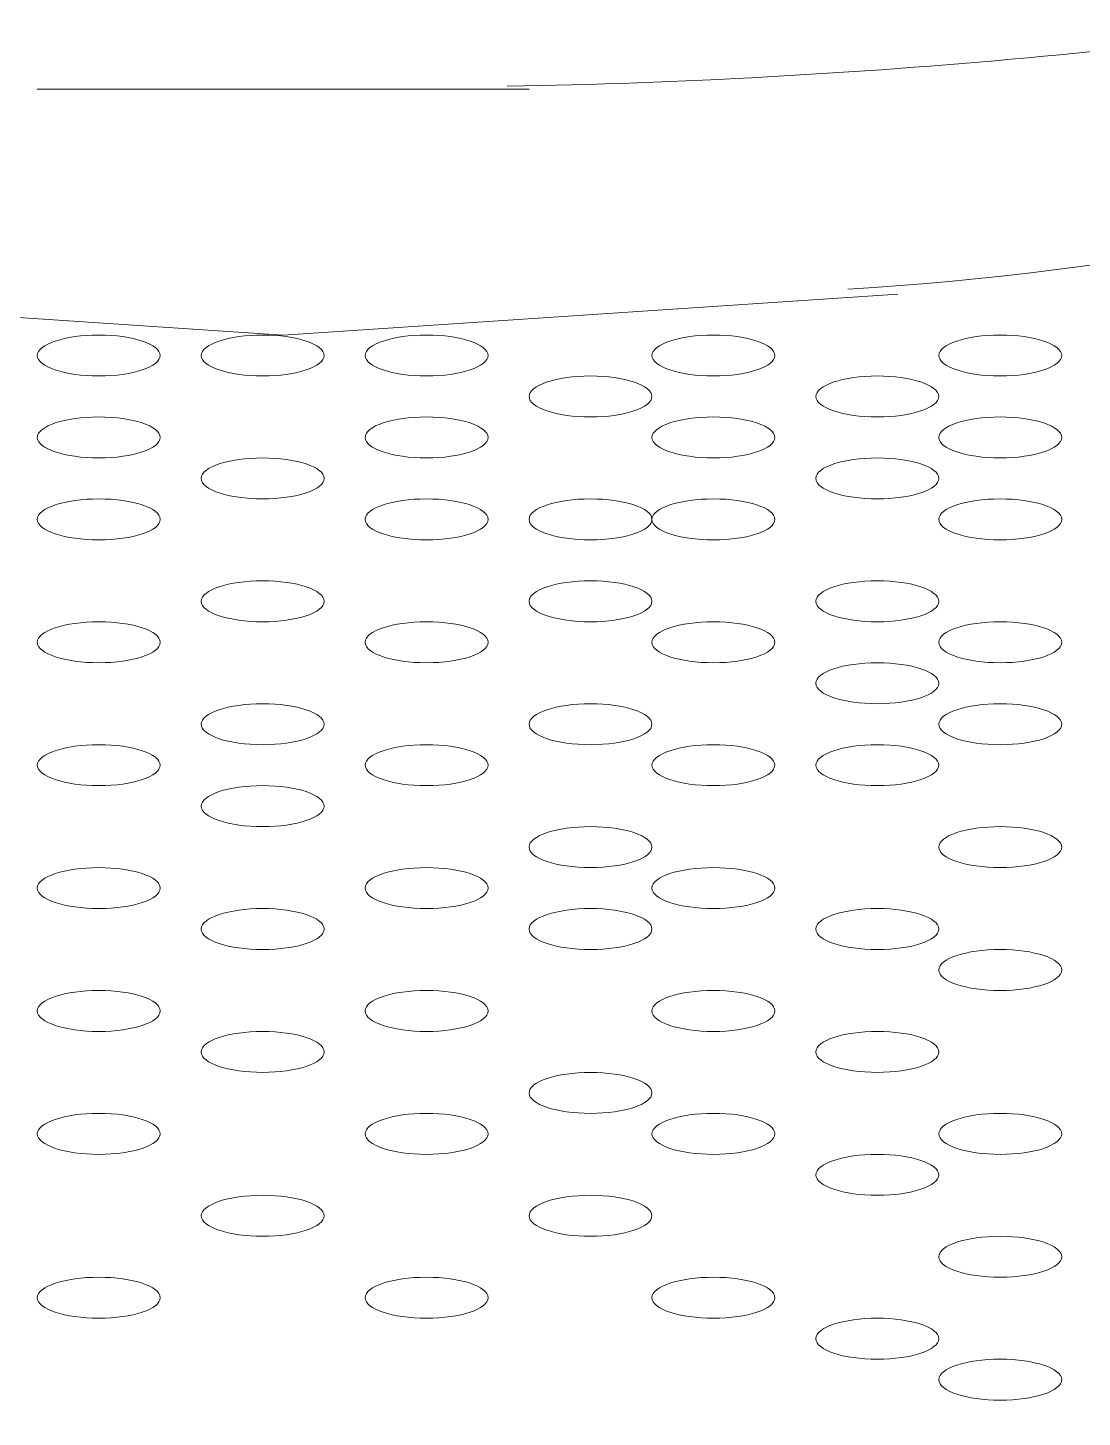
# Model space of a CAD drawing. Header units: metres. Extents: x 29 to 86.9, y -23.2 to 39.7.
# Drawn here: x 75.0721 to 75.1351, y -15.9606 to -15.8776 of the extents above; entities that cross this region are included whole.
import ezdxf

# ---------------------------------------------------------------- set-up
doc = ezdxf.new("R2010")
doc.units = ezdxf.units.M
doc.header["$LTSCALE"] = 100
doc.layers.get('0').update_dxf_attribs({"color": 254})
doc.layers.add('Arqui', color=8, linetype='Continuous', lineweight=0)

# ---------------------------------------------------------------- blocks, each defined once
blk = doc.blocks.new('A$C9582355f')
at = {"layer": 'Arqui'}
for points in [[(46.11808769220562, 7.282841301122062, 0.03702395519678407), (46.17999849641359, 7.288540160522189, 0.06904277544357676), (46.27147557746952, 7.322902185601833, 0.2305320559288363), (46.30390504051758, 7.364141947105963)], [(46.23433953276555, 7.299784711393841), (46.23189393276556, 7.302230311393942, -0.133327439036073), (46.13842559527762, 7.270730689921947)], [(45.97555103196561, 7.301669290754035, 0.1333274390361491), (46.06803873276561, 7.270437511393993), (46.10472273276554, 7.267991911393892), (46.14140673276557, 7.270437511393993)], [(45.9108077827496, 7.250555223602078, 0.2278580694966434), (46.10374057980556, 7.16040018499416, 0.2278580694966647), (46.2961920827816, 7.250555223602078)]]:
    blk.add_lwpolyline(points, format="xyb", dxfattribs=at)
blk.add_lwpolyline([(46.09004913276561, 7.282665511394043), (46.10472273276554, 7.282665511394043), (46.11939633276558, 7.282665511394043)], dxfattribs=at)
for centre, radius, start, end in [((46.08393511219259, 7.386603461694449), 0.2164355538804739, 217.8149357136049, 274.7790614121119), ((46.12306475333838, 7.386603461694449), 0.2164355538806353, 265.2209385879138, 322.1850642863625)]:
    blk.add_arc(centre, radius, start, end, dxfattribs=at)
for points in [[(46.09371753276554, 7.267991911393892), (46.0916915243576, 7.267991911393892), (46.09004913276561, 7.267444439377869), (46.09004913276561, 7.266769111393842)], [(46.09738593276558, 7.266769111393842), (46.09738593276558, 7.267444439377869), (46.09574354117359, 7.267991911393892), (46.09371753276554, 7.267991911393892)], [(46.1034999327656, 7.267991911393892), (46.10147392435755, 7.267991911393892), (46.09983153276556, 7.267444439377869), (46.09983153276556, 7.266769111393842)], [(46.1034999327656, 7.267991911393892), (46.10147392435755, 7.267991911393892), (46.09983153276556, 7.267444439377869), (46.09983153276556, 7.266769111393842)], [(46.10716833276553, 7.266769111393842), (46.10716833276553, 7.267444439377869), (46.10552594117354, 7.267991911393892), (46.1034999327656, 7.267991911393892)], [(46.10716833276553, 7.266769111393842), (46.10716833276553, 7.267444439377869), (46.10552594117354, 7.267991911393892), (46.1034999327656, 7.267991911393892)], [(46.11328233276555, 7.267991911393892), (46.11125632435761, 7.267991911393892), (46.10961393276551, 7.267444439377869), (46.10961393276551, 7.266769111393842)], [(46.11695073276559, 7.266769111393842), (46.11695073276559, 7.267444439377869), (46.1153083411736, 7.267991911393892), (46.11328233276555, 7.267991911393892)], [(46.13040153276557, 7.267991911393892), (46.12837552435752, 7.267991911393892), (46.12673313276554, 7.267444439377869), (46.12673313276554, 7.266769111393842)], [(46.13406993276561, 7.266769111393842), (46.13406993276561, 7.267444439377869), (46.13242754117351, 7.267991911393892), (46.13040153276557, 7.267991911393892)], [(46.1475207327656, 7.267991911393892), (46.14549472435755, 7.267991911393892), (46.14385233276556, 7.267444439377869), (46.14385233276556, 7.266769111393842)], [(46.15118913276552, 7.266769111393842), (46.15118913276552, 7.267444439377869), (46.14954674117354, 7.267991911393892), (46.1475207327656, 7.267991911393892)], [(46.09004913276561, 7.266769111393842), (46.09004913276561, 7.266093783409815), (46.0916915243576, 7.265546311394246), (46.09371753276554, 7.265546311394246)], [(46.09371753276554, 7.265546311394246), (46.09574354117359, 7.265546311394246), (46.09738593276558, 7.266093783409815), (46.09738593276558, 7.266769111393842)], [(46.09983153276556, 7.266769111393842), (46.09983153276556, 7.266093783409815), (46.10147392435755, 7.265546311394246), (46.1034999327656, 7.265546311394246)], [(46.09983153276556, 7.266769111393842), (46.09983153276556, 7.266093783409815), (46.10147392435755, 7.265546311394246), (46.1034999327656, 7.265546311394246)], [(46.1034999327656, 7.265546311394246), (46.10552594117354, 7.265546311394246), (46.10716833276553, 7.266093783409815), (46.10716833276553, 7.266769111393842)], [(46.1034999327656, 7.265546311394246), (46.10552594117354, 7.265546311394246), (46.10716833276553, 7.266093783409815), (46.10716833276553, 7.266769111393842)], [(46.10961393276551, 7.266769111393842), (46.10961393276551, 7.266093783409815), (46.11125632435761, 7.265546311394246), (46.11328233276555, 7.265546311394246)], [(46.11328233276555, 7.265546311394246), (46.1153083411736, 7.265546311394246), (46.11695073276559, 7.266093783409815), (46.11695073276559, 7.266769111393842)], [(46.12673313276554, 7.266769111393842), (46.12673313276554, 7.266093783409815), (46.12837552435752, 7.265546311394246), (46.13040153276557, 7.265546311394246)], [(46.13040153276557, 7.265546311394246), (46.13242754117351, 7.265546311394246), (46.13406993276561, 7.266093783409815), (46.13406993276561, 7.266769111393842)], [(46.14385233276556, 7.266769111393842), (46.14385233276556, 7.266093783409815), (46.14549472435755, 7.265546311394246), (46.1475207327656, 7.265546311394246)], [(46.1475207327656, 7.265546311394246), (46.14954674117354, 7.265546311394246), (46.15118913276552, 7.266093783409815), (46.15118913276552, 7.266769111393842)], [(46.12306473276561, 7.265546311394246), (46.12103872435756, 7.265546311394246), (46.11939633276558, 7.264998839378222), (46.11939633276558, 7.264323511394196)], [(46.12673313276554, 7.264323511394196), (46.12673313276554, 7.264998839378222), (46.12509074117355, 7.265546311394246), (46.12306473276561, 7.265546311394246)], [(46.14018393276552, 7.265546311394246), (46.13815792435759, 7.265546311394246), (46.1365155327656, 7.264998839378222), (46.1365155327656, 7.264323511394196)], [(46.14385233276556, 7.264323511394196), (46.14385233276556, 7.264998839378222), (46.14220994117358, 7.265546311394246), (46.14018393276552, 7.265546311394246)], [(46.11939633276558, 7.264323511394196), (46.11939633276558, 7.263648183410169), (46.12103872435756, 7.263100711394145), (46.12306473276561, 7.263100711394145)], [(46.12306473276561, 7.263100711394145), (46.12509074117355, 7.263100711394145), (46.12673313276554, 7.263648183410169), (46.12673313276554, 7.264323511394196)], [(46.1365155327656, 7.264323511394196), (46.1365155327656, 7.263648183410169), (46.13815792435759, 7.263100711394145), (46.14018393276552, 7.263100711394145)], [(46.14018393276552, 7.263100711394145), (46.14220994117358, 7.263100711394145), (46.14385233276556, 7.263648183410169), (46.14385233276556, 7.264323511394196)], [(46.09371753276554, 7.263100711394145), (46.0916915243576, 7.263100711394145), (46.09004913276561, 7.262553239378121), (46.09004913276561, 7.261877911394095)], [(46.09738593276558, 7.261877911394095), (46.09738593276558, 7.262553239378121), (46.09574354117359, 7.263100711394145), (46.09371753276554, 7.263100711394145)], [(46.11328233276555, 7.263100711394145), (46.11125632435761, 7.263100711394145), (46.10961393276551, 7.262553239378121), (46.10961393276551, 7.261877911394095)], [(46.11695073276559, 7.261877911394095), (46.11695073276559, 7.262553239378121), (46.1153083411736, 7.263100711394145), (46.11328233276555, 7.263100711394145)], [(46.13040153276557, 7.263100711394145), (46.12837552435752, 7.263100711394145), (46.12673313276554, 7.262553239378121), (46.12673313276554, 7.261877911394095)], [(46.13406993276561, 7.261877911394095), (46.13406993276561, 7.262553239378121), (46.13242754117351, 7.263100711394145), (46.13040153276557, 7.263100711394145)], [(46.1475207327656, 7.263100711394145), (46.14549472435755, 7.263100711394145), (46.14385233276556, 7.262553239378121), (46.14385233276556, 7.261877911394095)], [(46.15118913276552, 7.261877911394095), (46.15118913276552, 7.262553239378121), (46.14954674117354, 7.263100711394145), (46.1475207327656, 7.263100711394145)], [(46.09004913276561, 7.261877911394095), (46.09004913276561, 7.261202583410068), (46.0916915243576, 7.260655111394044), (46.09371753276554, 7.260655111394044)], [(46.09371753276554, 7.260655111394044), (46.09574354117359, 7.260655111394044), (46.09738593276558, 7.261202583410068), (46.09738593276558, 7.261877911394095)], [(46.10961393276551, 7.261877911394095), (46.10961393276551, 7.261202583410068), (46.11125632435761, 7.260655111394044), (46.11328233276555, 7.260655111394044)], [(46.11328233276555, 7.260655111394044), (46.1153083411736, 7.260655111394044), (46.11695073276559, 7.261202583410068), (46.11695073276559, 7.261877911394095)], [(46.12673313276554, 7.261877911394095), (46.12673313276554, 7.261202583410068), (46.12837552435752, 7.260655111394044), (46.13040153276557, 7.260655111394044)], [(46.13040153276557, 7.260655111394044), (46.13242754117351, 7.260655111394044), (46.13406993276561, 7.261202583410068), (46.13406993276561, 7.261877911394095)], [(46.14385233276556, 7.261877911394095), (46.14385233276556, 7.261202583410068), (46.14549472435755, 7.260655111394044), (46.1475207327656, 7.260655111394044)], [(46.1475207327656, 7.260655111394044), (46.14954674117354, 7.260655111394044), (46.15118913276552, 7.261202583410068), (46.15118913276552, 7.261877911394095)], [(46.1034999327656, 7.260655111394044), (46.10147392435755, 7.260655111394044), (46.09983153276556, 7.26010763937802), (46.09983153276556, 7.259432311393994)], [(46.1034999327656, 7.260655111394044), (46.10147392435755, 7.260655111394044), (46.09983153276556, 7.26010763937802), (46.09983153276556, 7.259432311393994)], [(46.10716833276553, 7.259432311393994), (46.10716833276553, 7.26010763937802), (46.10552594117354, 7.260655111394044), (46.1034999327656, 7.260655111394044)], [(46.10716833276553, 7.259432311393994), (46.10716833276553, 7.26010763937802), (46.10552594117354, 7.260655111394044), (46.1034999327656, 7.260655111394044)], [(46.14018393276552, 7.260655111394044), (46.13815792435759, 7.260655111394044), (46.1365155327656, 7.26010763937802), (46.1365155327656, 7.259432311393994)], [(46.14385233276556, 7.259432311393994), (46.14385233276556, 7.26010763937802), (46.14220994117358, 7.260655111394044), (46.14018393276552, 7.260655111394044)], [(46.09983153276556, 7.259432311393994), (46.09983153276556, 7.258756983409967), (46.10147392435755, 7.258209511393943), (46.1034999327656, 7.258209511393943)], [(46.09983153276556, 7.259432311393994), (46.09983153276556, 7.258756983409967), (46.10147392435755, 7.258209511393943), (46.1034999327656, 7.258209511393943)], [(46.1034999327656, 7.258209511393943), (46.10552594117354, 7.258209511393943), (46.10716833276553, 7.258756983409967), (46.10716833276553, 7.259432311393994)], [(46.1034999327656, 7.258209511393943), (46.10552594117354, 7.258209511393943), (46.10716833276553, 7.258756983409967), (46.10716833276553, 7.259432311393994)], [(46.1365155327656, 7.259432311393994), (46.1365155327656, 7.258756983409967), (46.13815792435759, 7.258209511393943), (46.14018393276552, 7.258209511393943)], [(46.14018393276552, 7.258209511393943), (46.14220994117358, 7.258209511393943), (46.14385233276556, 7.258756983409967), (46.14385233276556, 7.259432311393994)], [(46.09371753276554, 7.258209511393943), (46.0916915243576, 7.258209511393943), (46.09004913276561, 7.257662039377919), (46.09004913276561, 7.256986711393893)], [(46.09738593276558, 7.256986711393893), (46.09738593276558, 7.257662039377919), (46.09574354117359, 7.258209511393943), (46.09371753276554, 7.258209511393943)], [(46.11328233276555, 7.258209511393943), (46.11125632435761, 7.258209511393943), (46.10961393276551, 7.257662039377919), (46.10961393276551, 7.256986711393893)], [(46.11695073276559, 7.256986711393893), (46.11695073276559, 7.257662039377919), (46.1153083411736, 7.258209511393943), (46.11328233276555, 7.258209511393943)], [(46.12306473276561, 7.258209511393943), (46.12103872435756, 7.258209511393943), (46.11939633276558, 7.257662039377919), (46.11939633276558, 7.256986711393893)], [(46.12673313276554, 7.256986711393893), (46.12673313276554, 7.257662039377919), (46.12509074117355, 7.258209511393943), (46.12306473276561, 7.258209511393943)], [(46.13040153276557, 7.258209511393943), (46.12837552435752, 7.258209511393943), (46.12673313276554, 7.257662039377919), (46.12673313276554, 7.256986711393893)], [(46.13406993276561, 7.256986711393893), (46.13406993276561, 7.257662039377919), (46.13242754117351, 7.258209511393943), (46.13040153276557, 7.258209511393943)], [(46.1475207327656, 7.258209511393943), (46.14549472435755, 7.258209511393943), (46.14385233276556, 7.257662039377919), (46.14385233276556, 7.256986711393893)], [(46.15118913276552, 7.256986711393893), (46.15118913276552, 7.257662039377919), (46.14954674117354, 7.258209511393943), (46.1475207327656, 7.258209511393943)], [(46.09004913276561, 7.256986711393893), (46.09004913276561, 7.256311383409866), (46.0916915243576, 7.255763911393842), (46.09371753276554, 7.255763911393842)], [(46.09371753276554, 7.255763911393842), (46.09574354117359, 7.255763911393842), (46.09738593276558, 7.256311383409866), (46.09738593276558, 7.256986711393893)], [(46.10961393276551, 7.256986711393893), (46.10961393276551, 7.256311383409866), (46.11125632435761, 7.255763911393842), (46.11328233276555, 7.255763911393842)], [(46.11328233276555, 7.255763911393842), (46.1153083411736, 7.255763911393842), (46.11695073276559, 7.256311383409866), (46.11695073276559, 7.256986711393893)], [(46.11939633276558, 7.256986711393893), (46.11939633276558, 7.256311383409866), (46.12103872435756, 7.255763911393842), (46.12306473276561, 7.255763911393842)], [(46.12306473276561, 7.255763911393842), (46.12509074117355, 7.255763911393842), (46.12673313276554, 7.256311383409866), (46.12673313276554, 7.256986711393893)], [(46.12673313276554, 7.256986711393893), (46.12673313276554, 7.256311383409866), (46.12837552435752, 7.255763911393842), (46.13040153276557, 7.255763911393842)], [(46.13040153276557, 7.255763911393842), (46.13242754117351, 7.255763911393842), (46.13406993276561, 7.256311383409866), (46.13406993276561, 7.256986711393893)], [(46.14385233276556, 7.256986711393893), (46.14385233276556, 7.256311383409866), (46.14549472435755, 7.255763911393842), (46.1475207327656, 7.255763911393842)], [(46.1475207327656, 7.255763911393842), (46.14954674117354, 7.255763911393842), (46.15118913276552, 7.256311383409866), (46.15118913276552, 7.256986711393893)], [(46.1034999327656, 7.253318311394196), (46.10147392435755, 7.253318311394196), (46.09983153276556, 7.252770839378172), (46.09983153276556, 7.252095511394145)], [(46.1034999327656, 7.253318311394196), (46.10147392435755, 7.253318311394196), (46.09983153276556, 7.252770839378172), (46.09983153276556, 7.252095511394145)], [(46.10716833276553, 7.252095511394145), (46.10716833276553, 7.252770839378172), (46.10552594117354, 7.253318311394196), (46.1034999327656, 7.253318311394196)], [(46.10716833276553, 7.252095511394145), (46.10716833276553, 7.252770839378172), (46.10552594117354, 7.253318311394196), (46.1034999327656, 7.253318311394196)], [(46.12306473276561, 7.253318311394196), (46.12103872435756, 7.253318311394196), (46.11939633276558, 7.252770839378172), (46.11939633276558, 7.252095511394145)], [(46.12673313276554, 7.252095511394145), (46.12673313276554, 7.252770839378172), (46.12509074117355, 7.253318311394196), (46.12306473276561, 7.253318311394196)], [(46.14018393276552, 7.253318311394196), (46.13815792435759, 7.253318311394196), (46.1365155327656, 7.252770839378172), (46.1365155327656, 7.252095511394145)], [(46.14385233276556, 7.252095511394145), (46.14385233276556, 7.252770839378172), (46.14220994117358, 7.253318311394196), (46.14018393276552, 7.253318311394196)], [(46.09983153276556, 7.252095511394145), (46.09983153276556, 7.251420183410119), (46.10147392435755, 7.250872711394095), (46.1034999327656, 7.250872711394095)], [(46.09983153276556, 7.252095511394145), (46.09983153276556, 7.251420183410119), (46.10147392435755, 7.250872711394095), (46.1034999327656, 7.250872711394095)], [(46.1034999327656, 7.250872711394095), (46.10552594117354, 7.250872711394095), (46.10716833276553, 7.251420183410119), (46.10716833276553, 7.252095511394145)], [(46.1034999327656, 7.250872711394095), (46.10552594117354, 7.250872711394095), (46.10716833276553, 7.251420183410119), (46.10716833276553, 7.252095511394145)], [(46.11939633276558, 7.252095511394145), (46.11939633276558, 7.251420183410119), (46.12103872435756, 7.250872711394095), (46.12306473276561, 7.250872711394095)], [(46.12306473276561, 7.250872711394095), (46.12509074117355, 7.250872711394095), (46.12673313276554, 7.251420183410119), (46.12673313276554, 7.252095511394145)], [(46.1365155327656, 7.252095511394145), (46.1365155327656, 7.251420183410119), (46.13815792435759, 7.250872711394095), (46.14018393276552, 7.250872711394095)], [(46.14018393276552, 7.250872711394095), (46.14220994117358, 7.250872711394095), (46.14385233276556, 7.251420183410119), (46.14385233276556, 7.252095511394145)], [(46.09371753276554, 7.250872711394095), (46.0916915243576, 7.250872711394095), (46.09004913276561, 7.250325239378071), (46.09004913276561, 7.249649911394044)], [(46.09738593276558, 7.249649911394044), (46.09738593276558, 7.250325239378071), (46.09574354117359, 7.250872711394095), (46.09371753276554, 7.250872711394095)], [(46.11328233276555, 7.250872711394095), (46.11125632435761, 7.250872711394095), (46.10961393276551, 7.250325239378071), (46.10961393276551, 7.249649911394044)], [(46.11695073276559, 7.249649911394044), (46.11695073276559, 7.250325239378071), (46.1153083411736, 7.250872711394095), (46.11328233276555, 7.250872711394095)], [(46.13040153276557, 7.250872711394095), (46.12837552435752, 7.250872711394095), (46.12673313276554, 7.250325239378071), (46.12673313276554, 7.249649911394044)], [(46.13406993276561, 7.249649911394044), (46.13406993276561, 7.250325239378071), (46.13242754117351, 7.250872711394095), (46.13040153276557, 7.250872711394095)], [(46.1475207327656, 7.250872711394095), (46.14549472435755, 7.250872711394095), (46.14385233276556, 7.250325239378071), (46.14385233276556, 7.249649911394044)], [(46.15118913276552, 7.249649911394044), (46.15118913276552, 7.250325239378071), (46.14954674117354, 7.250872711394095), (46.1475207327656, 7.250872711394095)], [(46.09004913276561, 7.249649911394044), (46.09004913276561, 7.248974583410018), (46.0916915243576, 7.248427111393994), (46.09371753276554, 7.248427111393994)], [(46.09371753276554, 7.248427111393994), (46.09574354117359, 7.248427111393994), (46.09738593276558, 7.248974583410018), (46.09738593276558, 7.249649911394044)], [(46.10961393276551, 7.249649911394044), (46.10961393276551, 7.248974583410018), (46.11125632435761, 7.248427111393994), (46.11328233276555, 7.248427111393994)], [(46.11328233276555, 7.248427111393994), (46.1153083411736, 7.248427111393994), (46.11695073276559, 7.248974583410018), (46.11695073276559, 7.249649911394044)], [(46.12673313276554, 7.249649911394044), (46.12673313276554, 7.248974583410018), (46.12837552435752, 7.248427111393994), (46.13040153276557, 7.248427111393994)], [(46.13040153276557, 7.248427111393994), (46.13242754117351, 7.248427111393994), (46.13406993276561, 7.248974583410018), (46.13406993276561, 7.249649911394044)], [(46.14385233276556, 7.249649911394044), (46.14385233276556, 7.248974583410018), (46.14549472435755, 7.248427111393994), (46.1475207327656, 7.248427111393994)], [(46.1475207327656, 7.248427111393994), (46.14954674117354, 7.248427111393994), (46.15118913276552, 7.248974583410018), (46.15118913276552, 7.249649911394044)], [(46.14018393276552, 7.248427111393994), (46.13815792435759, 7.248427111393994), (46.1365155327656, 7.24787963937797), (46.1365155327656, 7.247204311393943)], [(46.14385233276556, 7.247204311393943), (46.14385233276556, 7.24787963937797), (46.14220994117358, 7.248427111393994), (46.14018393276552, 7.248427111393994)], [(46.1365155327656, 7.247204311393943), (46.1365155327656, 7.246528983409917), (46.13815792435759, 7.245981511393893), (46.14018393276552, 7.245981511393893)], [(46.14018393276552, 7.245981511393893), (46.14220994117358, 7.245981511393893), (46.14385233276556, 7.246528983409917), (46.14385233276556, 7.247204311393943)], [(46.1034999327656, 7.245981511393893), (46.10147392435755, 7.245981511393893), (46.09983153276556, 7.245434039377869), (46.09983153276556, 7.244758711393843)], [(46.1034999327656, 7.245981511393893), (46.10147392435755, 7.245981511393893), (46.09983153276556, 7.245434039377869), (46.09983153276556, 7.244758711393843)], [(46.10716833276553, 7.244758711393843), (46.10716833276553, 7.245434039377869), (46.10552594117354, 7.245981511393893), (46.1034999327656, 7.245981511393893)], [(46.10716833276553, 7.244758711393843), (46.10716833276553, 7.245434039377869), (46.10552594117354, 7.245981511393893), (46.1034999327656, 7.245981511393893)], [(46.12306473276561, 7.245981511393893), (46.12103872435756, 7.245981511393893), (46.11939633276558, 7.245434039377869), (46.11939633276558, 7.244758711393843)], [(46.12673313276554, 7.244758711393843), (46.12673313276554, 7.245434039377869), (46.12509074117355, 7.245981511393893), (46.12306473276561, 7.245981511393893)], [(46.1475207327656, 7.245981511393893), (46.14549472435755, 7.245981511393893), (46.14385233276556, 7.245434039377869), (46.14385233276556, 7.244758711393843)], [(46.15118913276552, 7.244758711393843), (46.15118913276552, 7.245434039377869), (46.14954674117354, 7.245981511393893), (46.1475207327656, 7.245981511393893)], [(46.09983153276556, 7.244758711393843), (46.09983153276556, 7.244083383409816), (46.10147392435755, 7.243535911394247), (46.1034999327656, 7.243535911394247)], [(46.09983153276556, 7.244758711393843), (46.09983153276556, 7.244083383409816), (46.10147392435755, 7.243535911394247), (46.1034999327656, 7.243535911394247)], [(46.1034999327656, 7.243535911394247), (46.10552594117354, 7.243535911394247), (46.10716833276553, 7.244083383409816), (46.10716833276553, 7.244758711393843)], [(46.1034999327656, 7.243535911394247), (46.10552594117354, 7.243535911394247), (46.10716833276553, 7.244083383409816), (46.10716833276553, 7.244758711393843)], [(46.11939633276558, 7.244758711393843), (46.11939633276558, 7.244083383409816), (46.12103872435756, 7.243535911394247), (46.12306473276561, 7.243535911394247)], [(46.12306473276561, 7.243535911394247), (46.12509074117355, 7.243535911394247), (46.12673313276554, 7.244083383409816), (46.12673313276554, 7.244758711393843)], [(46.14385233276556, 7.244758711393843), (46.14385233276556, 7.244083383409816), (46.14549472435755, 7.243535911394247), (46.1475207327656, 7.243535911394247)], [(46.1475207327656, 7.243535911394247), (46.14954674117354, 7.243535911394247), (46.15118913276552, 7.244083383409816), (46.15118913276552, 7.244758711393843)], [(46.09371753276554, 7.243535911394247), (46.0916915243576, 7.243535911394247), (46.09004913276561, 7.242988439378223), (46.09004913276561, 7.242313111394196)], [(46.09738593276558, 7.242313111394196), (46.09738593276558, 7.242988439378223), (46.09574354117359, 7.243535911394247), (46.09371753276554, 7.243535911394247)], [(46.11328233276555, 7.243535911394247), (46.11125632435761, 7.243535911394247), (46.10961393276551, 7.242988439378223), (46.10961393276551, 7.242313111394196)], [(46.11695073276559, 7.242313111394196), (46.11695073276559, 7.242988439378223), (46.1153083411736, 7.243535911394247), (46.11328233276555, 7.243535911394247)], [(46.13040153276557, 7.243535911394247), (46.12837552435752, 7.243535911394247), (46.12673313276554, 7.242988439378223), (46.12673313276554, 7.242313111394196)], [(46.13406993276561, 7.242313111394196), (46.13406993276561, 7.242988439378223), (46.13242754117351, 7.243535911394247), (46.13040153276557, 7.243535911394247)], [(46.14018393276552, 7.243535911394247), (46.13815792435759, 7.243535911394247), (46.1365155327656, 7.242988439378223), (46.1365155327656, 7.242313111394196)], [(46.14385233276556, 7.242313111394196), (46.14385233276556, 7.242988439378223), (46.14220994117358, 7.243535911394247), (46.14018393276552, 7.243535911394247)], [(46.09004913276561, 7.242313111394196), (46.09004913276561, 7.24163778341017), (46.0916915243576, 7.241090311394146), (46.09371753276554, 7.241090311394146)], [(46.09371753276554, 7.241090311394146), (46.09574354117359, 7.241090311394146), (46.09738593276558, 7.24163778341017), (46.09738593276558, 7.242313111394196)], [(46.10961393276551, 7.242313111394196), (46.10961393276551, 7.24163778341017), (46.11125632435761, 7.241090311394146), (46.11328233276555, 7.241090311394146)], [(46.11328233276555, 7.241090311394146), (46.1153083411736, 7.241090311394146), (46.11695073276559, 7.24163778341017), (46.11695073276559, 7.242313111394196)], [(46.12673313276554, 7.242313111394196), (46.12673313276554, 7.24163778341017), (46.12837552435752, 7.241090311394146), (46.13040153276557, 7.241090311394146)], [(46.13040153276557, 7.241090311394146), (46.13242754117351, 7.241090311394146), (46.13406993276561, 7.24163778341017), (46.13406993276561, 7.242313111394196)], [(46.1365155327656, 7.242313111394196), (46.1365155327656, 7.24163778341017), (46.13815792435759, 7.241090311394146), (46.14018393276552, 7.241090311394146)], [(46.14018393276552, 7.241090311394146), (46.14220994117358, 7.241090311394146), (46.14385233276556, 7.24163778341017), (46.14385233276556, 7.242313111394196)], [(46.1034999327656, 7.241090311394146), (46.10147392435755, 7.241090311394146), (46.09983153276556, 7.240542839378122), (46.09983153276556, 7.239867511394095)], [(46.1034999327656, 7.241090311394146), (46.10147392435755, 7.241090311394146), (46.09983153276556, 7.240542839378122), (46.09983153276556, 7.239867511394095)], [(46.10716833276553, 7.239867511394095), (46.10716833276553, 7.240542839378122), (46.10552594117354, 7.241090311394146), (46.1034999327656, 7.241090311394146)], [(46.10716833276553, 7.239867511394095), (46.10716833276553, 7.240542839378122), (46.10552594117354, 7.241090311394146), (46.1034999327656, 7.241090311394146)], [(46.09983153276556, 7.239867511394095), (46.09983153276556, 7.239192183410069), (46.10147392435755, 7.238644711394045), (46.1034999327656, 7.238644711394045)], [(46.09983153276556, 7.239867511394095), (46.09983153276556, 7.239192183410069), (46.10147392435755, 7.238644711394045), (46.1034999327656, 7.238644711394045)], [(46.1034999327656, 7.238644711394045), (46.10552594117354, 7.238644711394045), (46.10716833276553, 7.239192183410069), (46.10716833276553, 7.239867511394095)], [(46.1034999327656, 7.238644711394045), (46.10552594117354, 7.238644711394045), (46.10716833276553, 7.239192183410069), (46.10716833276553, 7.239867511394095)], [(46.12306473276561, 7.238644711394045), (46.12103872435756, 7.238644711394045), (46.11939633276558, 7.238097239378021), (46.11939633276558, 7.237421911393994)], [(46.12673313276554, 7.237421911393994), (46.12673313276554, 7.238097239378021), (46.12509074117355, 7.238644711394045), (46.12306473276561, 7.238644711394045)], [(46.1475207327656, 7.238644711394045), (46.14549472435755, 7.238644711394045), (46.14385233276556, 7.238097239378021), (46.14385233276556, 7.237421911393994)], [(46.15118913276552, 7.237421911393994), (46.15118913276552, 7.238097239378021), (46.14954674117354, 7.238644711394045), (46.1475207327656, 7.238644711394045)], [(46.11939633276558, 7.237421911393994), (46.11939633276558, 7.236746583409968), (46.12103872435756, 7.236199111393944), (46.12306473276561, 7.236199111393944)], [(46.12306473276561, 7.236199111393944), (46.12509074117355, 7.236199111393944), (46.12673313276554, 7.236746583409968), (46.12673313276554, 7.237421911393994)], [(46.14385233276556, 7.237421911393994), (46.14385233276556, 7.236746583409968), (46.14549472435755, 7.236199111393944), (46.1475207327656, 7.236199111393944)], [(46.1475207327656, 7.236199111393944), (46.14954674117354, 7.236199111393944), (46.15118913276552, 7.236746583409968), (46.15118913276552, 7.237421911393994)], [(46.09371753276554, 7.236199111393944), (46.0916915243576, 7.236199111393944), (46.09004913276561, 7.23565163937792), (46.09004913276561, 7.234976311393893)], [(46.09738593276558, 7.234976311393893), (46.09738593276558, 7.23565163937792), (46.09574354117359, 7.236199111393944), (46.09371753276554, 7.236199111393944)], [(46.11328233276555, 7.236199111393944), (46.11125632435761, 7.236199111393944), (46.10961393276551, 7.23565163937792), (46.10961393276551, 7.234976311393893)], [(46.11695073276559, 7.234976311393893), (46.11695073276559, 7.23565163937792), (46.1153083411736, 7.236199111393944), (46.11328233276555, 7.236199111393944)], [(46.13040153276557, 7.236199111393944), (46.12837552435752, 7.236199111393944), (46.12673313276554, 7.23565163937792), (46.12673313276554, 7.234976311393893)], [(46.13406993276561, 7.234976311393893), (46.13406993276561, 7.23565163937792), (46.13242754117351, 7.236199111393944), (46.13040153276557, 7.236199111393944)], [(46.09004913276561, 7.234976311393893), (46.09004913276561, 7.234300983409867), (46.0916915243576, 7.233753511393843), (46.09371753276554, 7.233753511393843)], [(46.09371753276554, 7.233753511393843), (46.09574354117359, 7.233753511393843), (46.09738593276558, 7.234300983409867), (46.09738593276558, 7.234976311393893)], [(46.10961393276551, 7.234976311393893), (46.10961393276551, 7.234300983409867), (46.11125632435761, 7.233753511393843), (46.11328233276555, 7.233753511393843)], [(46.11328233276555, 7.233753511393843), (46.1153083411736, 7.233753511393843), (46.11695073276559, 7.234300983409867), (46.11695073276559, 7.234976311393893)], [(46.12673313276554, 7.234976311393893), (46.12673313276554, 7.234300983409867), (46.12837552435752, 7.233753511393843), (46.13040153276557, 7.233753511393843)], [(46.13040153276557, 7.233753511393843), (46.13242754117351, 7.233753511393843), (46.13406993276561, 7.234300983409867), (46.13406993276561, 7.234976311393893)], [(46.1034999327656, 7.233753511393843), (46.10147392435755, 7.233753511393843), (46.09983153276556, 7.233206039377819), (46.09983153276556, 7.232530711394247)], [(46.1034999327656, 7.233753511393843), (46.10147392435755, 7.233753511393843), (46.09983153276556, 7.233206039377819), (46.09983153276556, 7.232530711394247)], [(46.10716833276553, 7.232530711394247), (46.10716833276553, 7.233206039377819), (46.10552594117354, 7.233753511393843), (46.1034999327656, 7.233753511393843)], [(46.10716833276553, 7.232530711394247), (46.10716833276553, 7.233206039377819), (46.10552594117354, 7.233753511393843), (46.1034999327656, 7.233753511393843)], [(46.12306473276561, 7.233753511393843), (46.12103872435756, 7.233753511393843), (46.11939633276558, 7.233206039377819), (46.11939633276558, 7.232530711394247)], [(46.12673313276554, 7.232530711394247), (46.12673313276554, 7.233206039377819), (46.12509074117355, 7.233753511393843), (46.12306473276561, 7.233753511393843)], [(46.14018393276552, 7.233753511393843), (46.13815792435759, 7.233753511393843), (46.1365155327656, 7.233206039377819), (46.1365155327656, 7.232530711394247)], [(46.14385233276556, 7.232530711394247), (46.14385233276556, 7.233206039377819), (46.14220994117358, 7.233753511393843), (46.14018393276552, 7.233753511393843)], [(46.09983153276556, 7.232530711394247), (46.09983153276556, 7.23185538341022), (46.10147392435755, 7.231307911394197), (46.1034999327656, 7.231307911394197)], [(46.09983153276556, 7.232530711394247), (46.09983153276556, 7.23185538341022), (46.10147392435755, 7.231307911394197), (46.1034999327656, 7.231307911394197)], [(46.1034999327656, 7.231307911394197), (46.10552594117354, 7.231307911394197), (46.10716833276553, 7.23185538341022), (46.10716833276553, 7.232530711394247)], [(46.1034999327656, 7.231307911394197), (46.10552594117354, 7.231307911394197), (46.10716833276553, 7.23185538341022), (46.10716833276553, 7.232530711394247)], [(46.11939633276558, 7.232530711394247), (46.11939633276558, 7.23185538341022), (46.12103872435756, 7.231307911394197), (46.12306473276561, 7.231307911394197)], [(46.12306473276561, 7.231307911394197), (46.12509074117355, 7.231307911394197), (46.12673313276554, 7.23185538341022), (46.12673313276554, 7.232530711394247)], [(46.1365155327656, 7.232530711394247), (46.1365155327656, 7.23185538341022), (46.13815792435759, 7.231307911394197), (46.14018393276552, 7.231307911394197)], [(46.14018393276552, 7.231307911394197), (46.14220994117358, 7.231307911394197), (46.14385233276556, 7.23185538341022), (46.14385233276556, 7.232530711394247)], [(46.1475207327656, 7.231307911394197), (46.14549472435755, 7.231307911394197), (46.14385233276556, 7.230760439378173), (46.14385233276556, 7.230085111394146)], [(46.15118913276552, 7.230085111394146), (46.15118913276552, 7.230760439378173), (46.14954674117354, 7.231307911394197), (46.1475207327656, 7.231307911394197)], [(46.14385233276556, 7.230085111394146), (46.14385233276556, 7.229409783410119), (46.14549472435755, 7.228862311394096), (46.1475207327656, 7.228862311394096)], [(46.1475207327656, 7.228862311394096), (46.14954674117354, 7.228862311394096), (46.15118913276552, 7.229409783410119), (46.15118913276552, 7.230085111394146)], [(46.09371753276554, 7.228862311394096), (46.0916915243576, 7.228862311394096), (46.09004913276561, 7.228314839378072), (46.09004913276561, 7.227639511394045)], [(46.09738593276558, 7.227639511394045), (46.09738593276558, 7.228314839378072), (46.09574354117359, 7.228862311394096), (46.09371753276554, 7.228862311394096)], [(46.11328233276555, 7.228862311394096), (46.11125632435761, 7.228862311394096), (46.10961393276551, 7.228314839378072), (46.10961393276551, 7.227639511394045)], [(46.11695073276559, 7.227639511394045), (46.11695073276559, 7.228314839378072), (46.1153083411736, 7.228862311394096), (46.11328233276555, 7.228862311394096)], [(46.13040153276557, 7.228862311394096), (46.12837552435752, 7.228862311394096), (46.12673313276554, 7.228314839378072), (46.12673313276554, 7.227639511394045)], [(46.13406993276561, 7.227639511394045), (46.13406993276561, 7.228314839378072), (46.13242754117351, 7.228862311394096), (46.13040153276557, 7.228862311394096)], [(46.09004913276561, 7.227639511394045), (46.09004913276561, 7.226964183410018), (46.0916915243576, 7.226416711393995), (46.09371753276554, 7.226416711393995)], [(46.09371753276554, 7.226416711393995), (46.09574354117359, 7.226416711393995), (46.09738593276558, 7.226964183410018), (46.09738593276558, 7.227639511394045)], [(46.10961393276551, 7.227639511394045), (46.10961393276551, 7.226964183410018), (46.11125632435761, 7.226416711393995), (46.11328233276555, 7.226416711393995)], [(46.11328233276555, 7.226416711393995), (46.1153083411736, 7.226416711393995), (46.11695073276559, 7.226964183410018), (46.11695073276559, 7.227639511394045)], [(46.12673313276554, 7.227639511394045), (46.12673313276554, 7.226964183410018), (46.12837552435752, 7.226416711393995), (46.13040153276557, 7.226416711393995)], [(46.13040153276557, 7.226416711393995), (46.13242754117351, 7.226416711393995), (46.13406993276561, 7.226964183410018), (46.13406993276561, 7.227639511394045)], [(46.1034999327656, 7.226416711393995), (46.10147392435755, 7.226416711393995), (46.09983153276556, 7.225869239377971), (46.09983153276556, 7.225193911393944)], [(46.1034999327656, 7.226416711393995), (46.10147392435755, 7.226416711393995), (46.09983153276556, 7.225869239377971), (46.09983153276556, 7.225193911393944)], [(46.10716833276553, 7.225193911393944), (46.10716833276553, 7.225869239377971), (46.10552594117354, 7.226416711393995), (46.1034999327656, 7.226416711393995)], [(46.10716833276553, 7.225193911393944), (46.10716833276553, 7.225869239377971), (46.10552594117354, 7.226416711393995), (46.1034999327656, 7.226416711393995)], [(46.14018393276552, 7.226416711393995), (46.13815792435759, 7.226416711393995), (46.1365155327656, 7.225869239377971), (46.1365155327656, 7.225193911393944)], [(46.14385233276556, 7.225193911393944), (46.14385233276556, 7.225869239377971), (46.14220994117358, 7.226416711393995), (46.14018393276552, 7.226416711393995)], [(46.09983153276556, 7.225193911393944), (46.09983153276556, 7.224518583409917), (46.10147392435755, 7.223971111393894), (46.1034999327656, 7.223971111393894)], [(46.09983153276556, 7.225193911393944), (46.09983153276556, 7.224518583409917), (46.10147392435755, 7.223971111393894), (46.1034999327656, 7.223971111393894)], [(46.1034999327656, 7.223971111393894), (46.10552594117354, 7.223971111393894), (46.10716833276553, 7.224518583409917), (46.10716833276553, 7.225193911393944)], [(46.1034999327656, 7.223971111393894), (46.10552594117354, 7.223971111393894), (46.10716833276553, 7.224518583409917), (46.10716833276553, 7.225193911393944)], [(46.1365155327656, 7.225193911393944), (46.1365155327656, 7.224518583409917), (46.13815792435759, 7.223971111393894), (46.14018393276552, 7.223971111393894)], [(46.14018393276552, 7.223971111393894), (46.14220994117358, 7.223971111393894), (46.14385233276556, 7.224518583409917), (46.14385233276556, 7.225193911393944)], [(46.12306473276561, 7.223971111393894), (46.12103872435756, 7.223971111393894), (46.11939633276558, 7.22342363937787), (46.11939633276558, 7.222748311393843)], [(46.12673313276554, 7.222748311393843), (46.12673313276554, 7.22342363937787), (46.12509074117355, 7.223971111393894), (46.12306473276561, 7.223971111393894)], [(46.11939633276558, 7.222748311393843), (46.11939633276558, 7.222072983409817), (46.12103872435756, 7.221525511393793), (46.12306473276561, 7.221525511393793)], [(46.12306473276561, 7.221525511393793), (46.12509074117355, 7.221525511393793), (46.12673313276554, 7.222072983409817), (46.12673313276554, 7.222748311393843)], [(46.09371753276554, 7.221525511393793), (46.0916915243576, 7.221525511393793), (46.09004913276561, 7.220978039378224), (46.09004913276561, 7.220302711394197)], [(46.09738593276558, 7.220302711394197), (46.09738593276558, 7.220978039378224), (46.09574354117359, 7.221525511393793), (46.09371753276554, 7.221525511393793)], [(46.11328233276555, 7.221525511393793), (46.11125632435761, 7.221525511393793), (46.10961393276551, 7.220978039378224), (46.10961393276551, 7.220302711394197)], [(46.11695073276559, 7.220302711394197), (46.11695073276559, 7.220978039378224), (46.1153083411736, 7.221525511393793), (46.11328233276555, 7.221525511393793)], [(46.13040153276557, 7.221525511393793), (46.12837552435752, 7.221525511393793), (46.12673313276554, 7.220978039378224), (46.12673313276554, 7.220302711394197)], [(46.13406993276561, 7.220302711394197), (46.13406993276561, 7.220978039378224), (46.13242754117351, 7.221525511393793), (46.13040153276557, 7.221525511393793)], [(46.1475207327656, 7.221525511393793), (46.14549472435755, 7.221525511393793), (46.14385233276556, 7.220978039378224), (46.14385233276556, 7.220302711394197)], [(46.15118913276552, 7.220302711394197), (46.15118913276552, 7.220978039378224), (46.14954674117354, 7.221525511393793), (46.1475207327656, 7.221525511393793)], [(46.09004913276561, 7.220302711394197), (46.09004913276561, 7.21962738341017), (46.0916915243576, 7.219079911394147), (46.09371753276554, 7.219079911394147)], [(46.09371753276554, 7.219079911394147), (46.09574354117359, 7.219079911394147), (46.09738593276558, 7.21962738341017), (46.09738593276558, 7.220302711394197)], [(46.10961393276551, 7.220302711394197), (46.10961393276551, 7.21962738341017), (46.11125632435761, 7.219079911394147), (46.11328233276555, 7.219079911394147)], [(46.11328233276555, 7.219079911394147), (46.1153083411736, 7.219079911394147), (46.11695073276559, 7.21962738341017), (46.11695073276559, 7.220302711394197)], [(46.12673313276554, 7.220302711394197), (46.12673313276554, 7.21962738341017), (46.12837552435752, 7.219079911394147), (46.13040153276557, 7.219079911394147)], [(46.13040153276557, 7.219079911394147), (46.13242754117351, 7.219079911394147), (46.13406993276561, 7.21962738341017), (46.13406993276561, 7.220302711394197)], [(46.14385233276556, 7.220302711394197), (46.14385233276556, 7.21962738341017), (46.14549472435755, 7.219079911394147), (46.1475207327656, 7.219079911394147)], [(46.1475207327656, 7.219079911394147), (46.14954674117354, 7.219079911394147), (46.15118913276552, 7.21962738341017), (46.15118913276552, 7.220302711394197)], [(46.14018393276552, 7.219079911394147), (46.13815792435759, 7.219079911394147), (46.1365155327656, 7.218532439378123), (46.1365155327656, 7.217857111394096)], [(46.14385233276556, 7.217857111394096), (46.14385233276556, 7.218532439378123), (46.14220994117358, 7.219079911394147), (46.14018393276552, 7.219079911394147)], [(46.1365155327656, 7.217857111394096), (46.1365155327656, 7.217181783410069), (46.13815792435759, 7.216634311394046), (46.14018393276552, 7.216634311394046)], [(46.14018393276552, 7.216634311394046), (46.14220994117358, 7.216634311394046), (46.14385233276556, 7.217181783410069), (46.14385233276556, 7.217857111394096)], [(46.1034999327656, 7.216634311394046), (46.10147392435755, 7.216634311394046), (46.09983153276556, 7.216086839378022), (46.09983153276556, 7.215411511393995)], [(46.1034999327656, 7.216634311394046), (46.10147392435755, 7.216634311394046), (46.09983153276556, 7.216086839378022), (46.09983153276556, 7.215411511393995)], [(46.10716833276553, 7.215411511393995), (46.10716833276553, 7.216086839378022), (46.10552594117354, 7.216634311394046), (46.1034999327656, 7.216634311394046)], [(46.10716833276553, 7.215411511393995), (46.10716833276553, 7.216086839378022), (46.10552594117354, 7.216634311394046), (46.1034999327656, 7.216634311394046)], [(46.12306473276561, 7.216634311394046), (46.12103872435756, 7.216634311394046), (46.11939633276558, 7.216086839378022), (46.11939633276558, 7.215411511393995)], [(46.12673313276554, 7.215411511393995), (46.12673313276554, 7.216086839378022), (46.12509074117355, 7.216634311394046), (46.12306473276561, 7.216634311394046)], [(46.09983153276556, 7.215411511393995), (46.09983153276556, 7.214736183409968), (46.10147392435755, 7.214188711393945), (46.1034999327656, 7.214188711393945)], [(46.09983153276556, 7.215411511393995), (46.09983153276556, 7.214736183409968), (46.10147392435755, 7.214188711393945), (46.1034999327656, 7.214188711393945)], [(46.1034999327656, 7.214188711393945), (46.10552594117354, 7.214188711393945), (46.10716833276553, 7.214736183409968), (46.10716833276553, 7.215411511393995)], [(46.1034999327656, 7.214188711393945), (46.10552594117354, 7.214188711393945), (46.10716833276553, 7.214736183409968), (46.10716833276553, 7.215411511393995)], [(46.11939633276558, 7.215411511393995), (46.11939633276558, 7.214736183409968), (46.12103872435756, 7.214188711393945), (46.12306473276561, 7.214188711393945)], [(46.12306473276561, 7.214188711393945), (46.12509074117355, 7.214188711393945), (46.12673313276554, 7.214736183409968), (46.12673313276554, 7.215411511393995)], [(46.1475207327656, 7.214188711393945), (46.14549472435755, 7.214188711393945), (46.14385233276556, 7.213641239377921), (46.14385233276556, 7.212965911393894)], [(46.15118913276552, 7.212965911393894), (46.15118913276552, 7.213641239377921), (46.14954674117354, 7.214188711393945), (46.1475207327656, 7.214188711393945)], [(46.14385233276556, 7.212965911393894), (46.14385233276556, 7.212290583409867), (46.14549472435755, 7.211743111393844), (46.1475207327656, 7.211743111393844)], [(46.1475207327656, 7.211743111393844), (46.14954674117354, 7.211743111393844), (46.15118913276552, 7.212290583409867), (46.15118913276552, 7.212965911393894)], [(46.09371753276554, 7.211743111393844), (46.0916915243576, 7.211743111393844), (46.09004913276561, 7.21119563937782), (46.09004913276561, 7.210520311394248)], [(46.09738593276558, 7.210520311394248), (46.09738593276558, 7.21119563937782), (46.09574354117359, 7.211743111393844), (46.09371753276554, 7.211743111393844)], [(46.11328233276555, 7.211743111393844), (46.11125632435761, 7.211743111393844), (46.10961393276551, 7.21119563937782), (46.10961393276551, 7.210520311394248)], [(46.11695073276559, 7.210520311394248), (46.11695073276559, 7.21119563937782), (46.1153083411736, 7.211743111393844), (46.11328233276555, 7.211743111393844)], [(46.13040153276557, 7.211743111393844), (46.12837552435752, 7.211743111393844), (46.12673313276554, 7.21119563937782), (46.12673313276554, 7.210520311394248)], [(46.13406993276561, 7.210520311394248), (46.13406993276561, 7.21119563937782), (46.13242754117351, 7.211743111393844), (46.13040153276557, 7.211743111393844)], [(46.09004913276561, 7.210520311394248), (46.09004913276561, 7.209844983410221), (46.0916915243576, 7.209297511394197), (46.09371753276554, 7.209297511394197)], [(46.09371753276554, 7.209297511394197), (46.09574354117359, 7.209297511394197), (46.09738593276558, 7.209844983410221), (46.09738593276558, 7.210520311394248)], [(46.10961393276551, 7.210520311394248), (46.10961393276551, 7.209844983410221), (46.11125632435761, 7.209297511394197), (46.11328233276555, 7.209297511394197)], [(46.11328233276555, 7.209297511394197), (46.1153083411736, 7.209297511394197), (46.11695073276559, 7.209844983410221), (46.11695073276559, 7.210520311394248)], [(46.12673313276554, 7.210520311394248), (46.12673313276554, 7.209844983410221), (46.12837552435752, 7.209297511394197), (46.13040153276557, 7.209297511394197)], [(46.13040153276557, 7.209297511394197), (46.13242754117351, 7.209297511394197), (46.13406993276561, 7.209844983410221), (46.13406993276561, 7.210520311394248)], [(46.14018393276552, 7.209297511394197), (46.13815792435759, 7.209297511394197), (46.1365155327656, 7.208750039378174), (46.1365155327656, 7.208074711394147)], [(46.14385233276556, 7.208074711394147), (46.14385233276556, 7.208750039378174), (46.14220994117358, 7.209297511394197), (46.14018393276552, 7.209297511394197)], [(46.1365155327656, 7.208074711394147), (46.1365155327656, 7.20739938341012), (46.13815792435759, 7.206851911394097), (46.14018393276552, 7.206851911394097)], [(46.14018393276552, 7.206851911394097), (46.14220994117358, 7.206851911394097), (46.14385233276556, 7.20739938341012), (46.14385233276556, 7.208074711394147)], [(46.1475207327656, 7.206851911394097), (46.14549472435755, 7.206851911394097), (46.14385233276556, 7.206304439378073), (46.14385233276556, 7.205629111394046)], [(46.15118913276552, 7.205629111394046), (46.15118913276552, 7.206304439378073), (46.14954674117354, 7.206851911394097), (46.1475207327656, 7.206851911394097)], [(46.14385233276556, 7.205629111394046), (46.14385233276556, 7.204953783410019), (46.14549472435755, 7.204406311393996), (46.1475207327656, 7.204406311393996)], [(46.1475207327656, 7.204406311393996), (46.14954674117354, 7.204406311393996), (46.15118913276552, 7.204953783410019), (46.15118913276552, 7.205629111394046)]]:
    blk.add_open_spline(points, degree=3, dxfattribs=at)

msp = doc.modelspace()

# ---------------------------------------------------------------- block references
msp.add_blockref('A$C9582355f', (28.98266172889876, -23.16396569870889))

doc.saveas('drawing.dxf')
